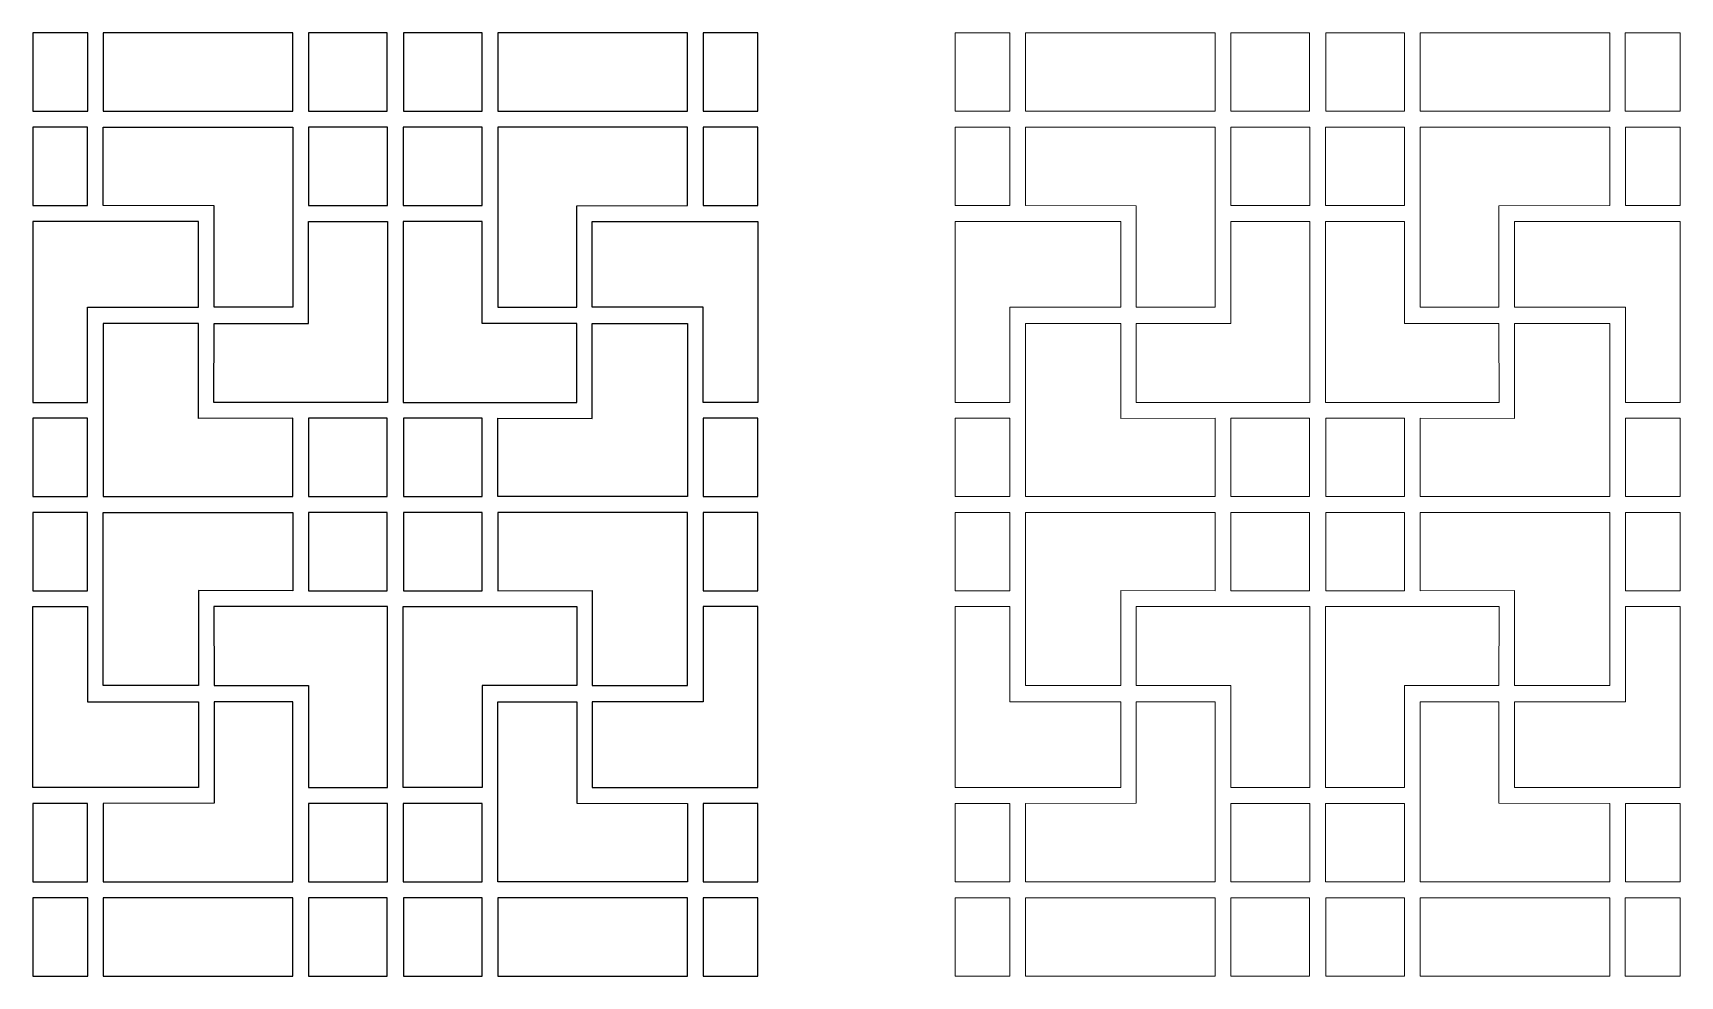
# Model space of a CAD drawing. Header units: centimetres. Extents: x -93 to 93, y -108 to 108.
# Drawn here: x -93.2 to 93.2, y -107.7 to -0.9 of the extents above; entities that cross this region are included whole.
import ezdxf

# ---------------------------------------------------------------- set-up
doc = ezdxf.new("R2010")
doc.units = ezdxf.units.CM
doc.header["$MEASUREMENT"] = 0
doc.layers.add('layer 1', color=7, linetype='Continuous')

msp = doc.modelspace()

# ---------------------------------------------------------------- linework, layer by layer
at = {"layer": 'layer 1', "color": 177}
for points in [[(-93.24418, -9.7624), (-87.04762, -9.7624), (-87.04762, -0.9), (-93.24418, -0.9), (-93.24418, -9.7624)], [(-85.27862, -9.76245), (-63.829, -9.76245), (-63.829, -0.90005), (-85.27862, -0.90005), (-85.27862, -9.76245)], [(-62.03734, -9.76264), (-53.12802, -9.76264), (-53.12802, -0.90024), (-62.03734, -0.90024), (-62.03734, -9.76264)], [(-51.29424, -9.76264), (-42.38492, -9.76264), (-42.38492, -0.90024), (-51.29424, -0.90024), (-51.29424, -9.76264)], [(-40.59326, -9.76245), (-19.14364, -9.76245), (-19.14364, -0.90005), (-40.59326, -0.90005), (-40.59326, -9.76245)], [(-17.37464, -9.7624), (-11.17808, -9.7624), (-11.17808, -0.9), (-17.37464, -0.9), (-17.37464, -9.7624)], [(-93.2441, -20.4249), (-87.063, -20.4249), (-87.063, -11.5625), (-93.2441, -11.5625), (-93.2441, -20.4249)], [(-62.03728, -20.4253), (-53.11116, -20.4253), (-53.11116, -11.5629), (-62.03728, -11.5629), (-62.03728, -20.4253)], [(-51.3111, -20.4253), (-42.38498, -20.4253), (-42.38498, -11.5629), (-51.3111, -11.5629), (-51.3111, -20.4253)], [(-17.35926, -20.4249), (-11.17816, -20.4249), (-11.17816, -11.5625), (-17.35926, -11.5625), (-17.35926, -20.4249)], [(-93.24418, -53.37683), (-87.08044, -53.37683), (-87.08044, -44.51443), (-93.24418, -44.51443), (-93.24418, -53.37683)], [(-62.03788, -53.37648), (-53.1284, -53.37648), (-53.1284, -44.52242), (-62.03788, -44.52242), (-62.03788, -53.37648)], [(-51.29386, -53.37648), (-42.38438, -53.37648), (-42.38438, -44.52242), (-51.29386, -44.52242), (-51.29386, -53.37648)], [(-17.34182, -53.37683), (-11.17808, -53.37683), (-11.17808, -44.51443), (-17.34182, -44.51443), (-17.34182, -53.37683)], [(-93.24418, -64.03959), (-87.08044, -64.03959), (-87.08044, -55.17719), (-93.24418, -55.17719), (-93.24418, -64.03959)], [(-62.03788, -64.0316), (-53.1284, -64.0316), (-53.1284, -55.17754), (-62.03788, -55.17754), (-62.03788, -64.0316)], [(-93.2441, -96.99152), (-87.063, -96.99152), (-87.063, -88.12912), (-93.2441, -88.12912), (-93.2441, -96.99152)], [(-62.03728, -96.99112), (-53.11116, -96.99112), (-53.11116, -88.12872), (-62.03728, -88.12872), (-62.03728, -96.99112)], [(-93.24418, -107.65402), (-87.04762, -107.65402), (-87.04762, -98.79162), (-93.24418, -98.79162), (-93.24418, -107.65402)], [(-85.27862, -107.65397), (-63.829, -107.65397), (-63.829, -98.79157), (-85.27862, -98.79157), (-85.27862, -107.65397)], [(-62.03734, -107.65378), (-53.12802, -107.65378), (-53.12802, -98.79138), (-62.03734, -98.79138), (-62.03734, -107.65378)]]:
    msp.add_lwpolyline(points, close=True, dxfattribs=at)
at = {"layer": 'layer 1', "color": 242, "lineweight": 9}
for points in [[(11.17809, -9.7624), (17.37465, -9.7624), (17.37465, -0.9), (11.17809, -0.9), (11.17809, -9.7624)], [(19.14365, -9.76245), (40.59327, -9.76245), (40.59327, -0.90005), (19.14365, -0.90005), (19.14365, -9.76245)], [(42.38493, -9.76264), (51.29425, -9.76264), (51.29425, -0.90024), (42.38493, -0.90024), (42.38493, -9.76264)], [(53.12803, -9.76264), (62.03735, -9.76264), (62.03735, -0.90024), (53.12803, -0.90024), (53.12803, -9.76264)], [(63.82901, -9.76245), (85.27863, -9.76245), (85.27863, -0.90005), (63.82901, -0.90005), (63.82901, -9.76245)], [(87.04763, -9.7624), (93.24419, -9.7624), (93.24419, -0.9), (87.04763, -0.9), (87.04763, -9.7624)], [(11.17817, -20.4249), (17.35927, -20.4249), (17.35927, -11.5625), (11.17817, -11.5625), (11.17817, -20.4249)], [(42.38499, -20.4253), (51.31111, -20.4253), (51.31111, -11.5629), (42.38499, -11.5629), (42.38499, -20.4253)], [(53.11117, -20.4253), (62.03729, -20.4253), (62.03729, -11.5629), (53.11117, -11.5629), (53.11117, -20.4253)], [(87.06301, -20.4249), (93.24411, -20.4249), (93.24411, -11.5625), (87.06301, -11.5625), (87.06301, -20.4249)], [(11.17809, -53.37683), (17.34183, -53.37683), (17.34183, -44.51443), (11.17809, -44.51443), (11.17809, -53.37683)], [(42.38439, -53.37648), (51.29387, -53.37648), (51.29387, -44.52242), (42.38439, -44.52242), (42.38439, -53.37648)], [(53.12841, -53.37648), (62.03789, -53.37648), (62.03789, -44.52242), (53.12841, -44.52242), (53.12841, -53.37648)], [(87.08045, -53.37683), (93.24419, -53.37683), (93.24419, -44.51443), (87.08045, -44.51443), (87.08045, -53.37683)], [(11.17809, -64.03959), (17.34183, -64.03959), (17.34183, -55.17719), (11.17809, -55.17719), (11.17809, -64.03959)], [(42.38439, -64.0316), (51.29387, -64.0316), (51.29387, -55.17754), (42.38439, -55.17754), (42.38439, -64.0316)], [(11.17817, -96.99152), (17.35927, -96.99152), (17.35927, -88.12912), (11.17817, -88.12912), (11.17817, -96.99152)], [(42.38499, -96.99112), (51.31111, -96.99112), (51.31111, -88.12872), (42.38499, -88.12872), (42.38499, -96.99112)], [(11.17809, -107.65402), (17.37465, -107.65402), (17.37465, -98.79162), (11.17809, -98.79162), (11.17809, -107.65402)], [(19.14365, -107.65397), (40.59327, -107.65397), (40.59327, -98.79157), (19.14365, -98.79157), (19.14365, -107.65397)], [(42.38493, -107.65378), (51.29425, -107.65378), (51.29425, -98.79138), (42.38493, -98.79138), (42.38493, -107.65378)]]:
    msp.add_lwpolyline(points, close=True, dxfattribs=at)
at = {"layer": 'layer 1', "color": 177}
for points, knots in [([(-72.73934, -20.46287), (-72.73934, -20.46287), (-72.73934, -31.95032), (-72.73934, -31.95032), (-72.73934, -31.95032), (-72.73934, -31.95032), (-63.83003, -31.95059), (-63.83003, -31.95059), (-63.83003, -31.95059), (-63.83003, -31.95059), (-63.8285, -11.56284), (-63.8285, -11.56284), (-63.8285, -11.56284), (-63.8285, -11.56284), (-85.27813, -11.56284), (-85.27813, -11.56284), (-85.27813, -11.56284), (-85.27813, -11.56284), (-85.27813, -20.42524), (-85.27813, -20.42524), (-85.27813, -20.42524), (-85.27813, -20.42524), (-72.73934, -20.46287), (-72.73934, -20.46287)], [0, 0, 0, 0, 0.142857143, 0.142857143, 0.142857143, 0.142857143, 0.285714286, 0.285714286, 0.285714286, 0.285714286, 0.428571429, 0.428571429, 0.428571429, 0.428571429, 0.571428571, 0.571428571, 0.571428571, 0.571428571, 0.714285714, 0.714285714, 0.714285714, 0.714285714, 1, 1, 1, 1]), ([(-31.68292, -20.46287), (-31.68292, -20.46287), (-31.68292, -31.95032), (-31.68292, -31.95032), (-31.68292, -31.95032), (-31.68292, -31.95032), (-40.59223, -31.95059), (-40.59223, -31.95059), (-40.59223, -31.95059), (-40.59223, -31.95059), (-40.59376, -11.56284), (-40.59376, -11.56284), (-40.59376, -11.56284), (-40.59376, -11.56284), (-19.14413, -11.56284), (-19.14413, -11.56284), (-19.14413, -11.56284), (-19.14413, -11.56284), (-19.14413, -20.42524), (-19.14413, -20.42524), (-19.14413, -20.42524), (-19.14413, -20.42524), (-31.68292, -20.46287), (-31.68292, -20.46287)], [0, 0, 0, 0, 0.142857143, 0.142857143, 0.142857143, 0.142857143, 0.285714286, 0.285714286, 0.285714286, 0.285714286, 0.428571429, 0.428571429, 0.428571429, 0.428571429, 0.571428571, 0.571428571, 0.571428571, 0.571428571, 0.714285714, 0.714285714, 0.714285714, 0.714285714, 1, 1, 1, 1]), ([(-74.51027, -31.95034), (-74.51027, -31.95034), (-87.05225, -31.9502), (-87.05225, -31.9502), (-87.05225, -31.9502), (-87.05225, -31.9502), (-87.05225, -42.7142), (-87.05225, -42.7142), (-87.05225, -42.7142), (-87.05225, -42.7142), (-93.24408, -42.7142), (-93.24408, -42.7142), (-93.24408, -42.7142), (-93.24408, -42.7142), (-93.24408, -22.22487), (-93.24408, -22.22487), (-93.24408, -22.22487), (-93.24408, -22.22487), (-74.51027, -22.22487), (-74.51027, -22.22487), (-74.51027, -22.22487), (-74.51027, -22.22487), (-74.51027, -31.95034), (-74.51027, -31.95034)], [0, 0, 0, 0, 0.142857143, 0.142857143, 0.142857143, 0.142857143, 0.285714286, 0.285714286, 0.285714286, 0.285714286, 0.428571429, 0.428571429, 0.428571429, 0.428571429, 0.571428571, 0.571428571, 0.571428571, 0.571428571, 0.714285714, 0.714285714, 0.714285714, 0.714285714, 1, 1, 1, 1]), ([(-62.03614, -33.7756), (-62.03614, -33.7756), (-72.74271, -33.77356), (-72.74271, -33.77356), (-72.74271, -33.77356), (-72.74271, -33.77356), (-72.7637, -42.71559), (-72.7637, -42.71559), (-72.7637, -42.71559), (-72.7637, -42.71559), (-53.11123, -42.71436), (-53.11123, -42.71436), (-53.11123, -42.71436), (-53.11123, -42.71436), (-53.11113, -22.22543), (-53.11113, -22.22543), (-53.11113, -22.22543), (-53.11113, -22.22543), (-62.0373, -22.2253), (-62.0373, -22.2253), (-62.0373, -22.2253), (-62.0373, -22.2253), (-62.03614, -33.7756), (-62.03614, -33.7756)], [0, 0, 0, 0, 0.142857143, 0.142857143, 0.142857143, 0.142857143, 0.285714286, 0.285714286, 0.285714286, 0.285714286, 0.428571429, 0.428571429, 0.428571429, 0.428571429, 0.571428571, 0.571428571, 0.571428571, 0.571428571, 0.714285714, 0.714285714, 0.714285714, 0.714285714, 1, 1, 1, 1]), ([(-42.38612, -33.7756), (-42.38612, -33.7756), (-31.67955, -33.77356), (-31.67955, -33.77356), (-31.67955, -33.77356), (-31.67955, -33.77356), (-31.65856, -42.71559), (-31.65856, -42.71559), (-31.65856, -42.71559), (-31.65856, -42.71559), (-51.31103, -42.71436), (-51.31103, -42.71436), (-51.31103, -42.71436), (-51.31103, -42.71436), (-51.31113, -22.22543), (-51.31113, -22.22543), (-51.31113, -22.22543), (-51.31113, -22.22543), (-42.38496, -22.2253), (-42.38496, -22.2253), (-42.38496, -22.2253), (-42.38496, -22.2253), (-42.38612, -33.7756), (-42.38612, -33.7756)], [0, 0, 0, 0, 0.142857143, 0.142857143, 0.142857143, 0.142857143, 0.285714286, 0.285714286, 0.285714286, 0.285714286, 0.428571429, 0.428571429, 0.428571429, 0.428571429, 0.571428571, 0.571428571, 0.571428571, 0.571428571, 0.714285714, 0.714285714, 0.714285714, 0.714285714, 1, 1, 1, 1]), ([(-29.91199, -31.95034), (-29.91199, -31.95034), (-17.37001, -31.9502), (-17.37001, -31.9502), (-17.37001, -31.9502), (-17.37001, -31.9502), (-17.37001, -42.7142), (-17.37001, -42.7142), (-17.37001, -42.7142), (-17.37001, -42.7142), (-11.17818, -42.7142), (-11.17818, -42.7142), (-11.17818, -42.7142), (-11.17818, -42.7142), (-11.17818, -22.22487), (-11.17818, -22.22487), (-11.17818, -22.22487), (-11.17818, -22.22487), (-29.91199, -22.22487), (-29.91199, -22.22487), (-29.91199, -22.22487), (-29.91199, -22.22487), (-29.91199, -31.95034), (-29.91199, -31.95034)], [0, 0, 0, 0, 0.142857143, 0.142857143, 0.142857143, 0.142857143, 0.285714286, 0.285714286, 0.285714286, 0.285714286, 0.428571429, 0.428571429, 0.428571429, 0.428571429, 0.571428571, 0.571428571, 0.571428571, 0.571428571, 0.714285714, 0.714285714, 0.714285714, 0.714285714, 1, 1, 1, 1]), ([(-85.27854, -53.37688), (-85.27854, -53.37688), (-85.28388, -33.77242), (-85.28388, -33.77242), (-85.28388, -33.77242), (-85.28388, -33.77242), (-74.50559, -33.77228), (-74.50559, -33.77228), (-74.50559, -33.77228), (-74.50559, -33.77228), (-74.50578, -44.53738), (-74.50578, -44.53738), (-74.50578, -44.53738), (-74.50578, -44.53738), (-63.82405, -44.51802), (-63.82405, -44.51802), (-63.82405, -44.51802), (-63.82405, -44.51802), (-63.8291, -53.37701), (-63.8291, -53.37701), (-63.8291, -53.37701), (-63.8291, -53.37701), (-85.27854, -53.37688), (-85.27854, -53.37688)], [0, 0, 0, 0, 0.142857143, 0.142857143, 0.142857143, 0.142857143, 0.285714286, 0.285714286, 0.285714286, 0.285714286, 0.428571429, 0.428571429, 0.428571429, 0.428571429, 0.571428571, 0.571428571, 0.571428571, 0.571428571, 0.714285714, 0.714285714, 0.714285714, 0.714285714, 1, 1, 1, 1]), ([(-19.14372, -53.37688), (-19.14372, -53.37688), (-19.13838, -33.77242), (-19.13838, -33.77242), (-19.13838, -33.77242), (-19.13838, -33.77242), (-29.91667, -33.77228), (-29.91667, -33.77228), (-29.91667, -33.77228), (-29.91667, -33.77228), (-29.91648, -44.53738), (-29.91648, -44.53738), (-29.91648, -44.53738), (-29.91648, -44.53738), (-40.59821, -44.51802), (-40.59821, -44.51802), (-40.59821, -44.51802), (-40.59821, -44.51802), (-40.59316, -53.37701), (-40.59316, -53.37701), (-40.59316, -53.37701), (-40.59316, -53.37701), (-19.14372, -53.37688), (-19.14372, -53.37688)], [0, 0, 0, 0, 0.142857143, 0.142857143, 0.142857143, 0.142857143, 0.285714286, 0.285714286, 0.285714286, 0.285714286, 0.428571429, 0.428571429, 0.428571429, 0.428571429, 0.571428571, 0.571428571, 0.571428571, 0.571428571, 0.714285714, 0.714285714, 0.714285714, 0.714285714, 1, 1, 1, 1]), ([(-85.27854, -55.17714), (-85.27854, -55.17714), (-85.28388, -74.7816), (-85.28388, -74.7816), (-85.28388, -74.7816), (-85.28388, -74.7816), (-74.50559, -74.78174), (-74.50559, -74.78174), (-74.50559, -74.78174), (-74.50559, -74.78174), (-74.50578, -64.01664), (-74.50578, -64.01664), (-74.50578, -64.01664), (-74.50578, -64.01664), (-63.82405, -64.036), (-63.82405, -64.036), (-63.82405, -64.036), (-63.82405, -64.036), (-63.8291, -55.17701), (-63.8291, -55.17701), (-63.8291, -55.17701), (-63.8291, -55.17701), (-85.27854, -55.17714), (-85.27854, -55.17714)], [0, 0, 0, 0, 0.142857143, 0.142857143, 0.142857143, 0.142857143, 0.285714286, 0.285714286, 0.285714286, 0.285714286, 0.428571429, 0.428571429, 0.428571429, 0.428571429, 0.571428571, 0.571428571, 0.571428571, 0.571428571, 0.714285714, 0.714285714, 0.714285714, 0.714285714, 1, 1, 1, 1]), ([(-42.38438, -64.0316), (-42.38438, -64.0316), (-51.29386, -64.0316), (-51.29386, -64.0316), (-51.29386, -64.0316), (-51.29386, -64.0316), (-51.29386, -55.17754), (-51.29386, -55.17754), (-51.29386, -55.17754), (-51.29386, -55.17754), (-42.38438, -55.17754), (-42.38438, -55.17754), (-42.38438, -55.17754), (-42.38438, -55.17754), (-42.38438, -64.0316), (-42.38438, -64.0316)], [0, 0, 0, 0, 0.2, 0.2, 0.2, 0.2, 0.4, 0.4, 0.4, 0.4, 0.6, 0.6, 0.6, 0.6, 1, 1, 1, 1]), ([(-19.14372, -55.17714), (-19.14372, -55.17714), (-19.13838, -74.7816), (-19.13838, -74.7816), (-19.13838, -74.7816), (-19.13838, -74.7816), (-29.91667, -74.78174), (-29.91667, -74.78174), (-29.91667, -74.78174), (-29.91667, -74.78174), (-29.91648, -64.01664), (-29.91648, -64.01664), (-29.91648, -64.01664), (-29.91648, -64.01664), (-40.59821, -64.036), (-40.59821, -64.036), (-40.59821, -64.036), (-40.59821, -64.036), (-40.59316, -55.17701), (-40.59316, -55.17701), (-40.59316, -55.17701), (-40.59316, -55.17701), (-19.14372, -55.17714), (-19.14372, -55.17714)], [0, 0, 0, 0, 0.142857143, 0.142857143, 0.142857143, 0.142857143, 0.285714286, 0.285714286, 0.285714286, 0.285714286, 0.428571429, 0.428571429, 0.428571429, 0.428571429, 0.571428571, 0.571428571, 0.571428571, 0.571428571, 0.714285714, 0.714285714, 0.714285714, 0.714285714, 1, 1, 1, 1]), ([(-11.17808, -64.03959), (-11.17808, -64.03959), (-17.34183, -64.03959), (-17.34183, -64.03959), (-17.34183, -64.03959), (-17.34183, -64.03959), (-17.34183, -55.17719), (-17.34183, -55.17719), (-17.34183, -55.17719), (-17.34183, -55.17719), (-11.17808, -55.17719), (-11.17808, -55.17719), (-11.17808, -55.17719), (-11.17808, -55.17719), (-11.17808, -64.03959), (-11.17808, -64.03959)], [0, 0, 0, 0, 0.2, 0.2, 0.2, 0.2, 0.4, 0.4, 0.4, 0.4, 0.6, 0.6, 0.6, 0.6, 1, 1, 1, 1]), ([(-74.51027, -76.60368), (-74.51027, -76.60368), (-87.05225, -76.60382), (-87.05225, -76.60382), (-87.05225, -76.60382), (-87.05225, -76.60382), (-87.05225, -65.83982), (-87.05225, -65.83982), (-87.05225, -65.83982), (-87.05225, -65.83982), (-93.24408, -65.83982), (-93.24408, -65.83982), (-93.24408, -65.83982), (-93.24408, -65.83982), (-93.24408, -86.32915), (-93.24408, -86.32915), (-93.24408, -86.32915), (-93.24408, -86.32915), (-74.51027, -86.32915), (-74.51027, -86.32915), (-74.51027, -86.32915), (-74.51027, -86.32915), (-74.51027, -76.60368), (-74.51027, -76.60368)], [0, 0, 0, 0, 0.142857143, 0.142857143, 0.142857143, 0.142857143, 0.285714286, 0.285714286, 0.285714286, 0.285714286, 0.428571429, 0.428571429, 0.428571429, 0.428571429, 0.571428571, 0.571428571, 0.571428571, 0.571428571, 0.714285714, 0.714285714, 0.714285714, 0.714285714, 1, 1, 1, 1]), ([(-62.03614, -74.77842), (-62.03614, -74.77842), (-72.74271, -74.78046), (-72.74271, -74.78046), (-72.74271, -74.78046), (-72.74271, -74.78046), (-72.7637, -65.83843), (-72.7637, -65.83843), (-72.7637, -65.83843), (-72.7637, -65.83843), (-53.11123, -65.83966), (-53.11123, -65.83966), (-53.11123, -65.83966), (-53.11123, -65.83966), (-53.11113, -86.32859), (-53.11113, -86.32859), (-53.11113, -86.32859), (-53.11113, -86.32859), (-62.0373, -86.32872), (-62.0373, -86.32872), (-62.0373, -86.32872), (-62.0373, -86.32872), (-62.03614, -74.77842), (-62.03614, -74.77842)], [0, 0, 0, 0, 0.142857143, 0.142857143, 0.142857143, 0.142857143, 0.285714286, 0.285714286, 0.285714286, 0.285714286, 0.428571429, 0.428571429, 0.428571429, 0.428571429, 0.571428571, 0.571428571, 0.571428571, 0.571428571, 0.714285714, 0.714285714, 0.714285714, 0.714285714, 1, 1, 1, 1]), ([(-42.38612, -74.77842), (-42.38612, -74.77842), (-31.67955, -74.78046), (-31.67955, -74.78046), (-31.67955, -74.78046), (-31.67955, -74.78046), (-31.65856, -65.83843), (-31.65856, -65.83843), (-31.65856, -65.83843), (-31.65856, -65.83843), (-51.31103, -65.83966), (-51.31103, -65.83966), (-51.31103, -65.83966), (-51.31103, -65.83966), (-51.31113, -86.32859), (-51.31113, -86.32859), (-51.31113, -86.32859), (-51.31113, -86.32859), (-42.38496, -86.32872), (-42.38496, -86.32872), (-42.38496, -86.32872), (-42.38496, -86.32872), (-42.38612, -74.77842), (-42.38612, -74.77842)], [0, 0, 0, 0, 0.142857143, 0.142857143, 0.142857143, 0.142857143, 0.285714286, 0.285714286, 0.285714286, 0.285714286, 0.428571429, 0.428571429, 0.428571429, 0.428571429, 0.571428571, 0.571428571, 0.571428571, 0.571428571, 0.714285714, 0.714285714, 0.714285714, 0.714285714, 1, 1, 1, 1]), ([(-29.91199, -76.60368), (-29.91199, -76.60368), (-17.37001, -76.60382), (-17.37001, -76.60382), (-17.37001, -76.60382), (-17.37001, -76.60382), (-17.37001, -65.83982), (-17.37001, -65.83982), (-17.37001, -65.83982), (-17.37001, -65.83982), (-11.17818, -65.83982), (-11.17818, -65.83982), (-11.17818, -65.83982), (-11.17818, -65.83982), (-11.17818, -86.32915), (-11.17818, -86.32915), (-11.17818, -86.32915), (-11.17818, -86.32915), (-29.91199, -86.32915), (-29.91199, -86.32915), (-29.91199, -86.32915), (-29.91199, -86.32915), (-29.91199, -76.60368), (-29.91199, -76.60368)], [0, 0, 0, 0, 0.142857143, 0.142857143, 0.142857143, 0.142857143, 0.285714286, 0.285714286, 0.285714286, 0.285714286, 0.428571429, 0.428571429, 0.428571429, 0.428571429, 0.571428571, 0.571428571, 0.571428571, 0.571428571, 0.714285714, 0.714285714, 0.714285714, 0.714285714, 1, 1, 1, 1]), ([(-72.73934, -88.09115), (-72.73934, -88.09115), (-72.73934, -76.6037), (-72.73934, -76.6037), (-72.73934, -76.6037), (-72.73934, -76.6037), (-63.83003, -76.60343), (-63.83003, -76.60343), (-63.83003, -76.60343), (-63.83003, -76.60343), (-63.8285, -96.99118), (-63.8285, -96.99118), (-63.8285, -96.99118), (-63.8285, -96.99118), (-85.27813, -96.99118), (-85.27813, -96.99118), (-85.27813, -96.99118), (-85.27813, -96.99118), (-85.27813, -88.12878), (-85.27813, -88.12878), (-85.27813, -88.12878), (-85.27813, -88.12878), (-72.73934, -88.09115), (-72.73934, -88.09115)], [0, 0, 0, 0, 0.142857143, 0.142857143, 0.142857143, 0.142857143, 0.285714286, 0.285714286, 0.285714286, 0.285714286, 0.428571429, 0.428571429, 0.428571429, 0.428571429, 0.571428571, 0.571428571, 0.571428571, 0.571428571, 0.714285714, 0.714285714, 0.714285714, 0.714285714, 1, 1, 1, 1]), ([(-31.68292, -88.09115), (-31.68292, -88.09115), (-31.68292, -76.6037), (-31.68292, -76.6037), (-31.68292, -76.6037), (-31.68292, -76.6037), (-40.59223, -76.60343), (-40.59223, -76.60343), (-40.59223, -76.60343), (-40.59223, -76.60343), (-40.59376, -96.99118), (-40.59376, -96.99118), (-40.59376, -96.99118), (-40.59376, -96.99118), (-19.14413, -96.99118), (-19.14413, -96.99118), (-19.14413, -96.99118), (-19.14413, -96.99118), (-19.14413, -88.12878), (-19.14413, -88.12878), (-19.14413, -88.12878), (-19.14413, -88.12878), (-31.68292, -88.09115), (-31.68292, -88.09115)], [0, 0, 0, 0, 0.142857143, 0.142857143, 0.142857143, 0.142857143, 0.285714286, 0.285714286, 0.285714286, 0.285714286, 0.428571429, 0.428571429, 0.428571429, 0.428571429, 0.571428571, 0.571428571, 0.571428571, 0.571428571, 0.714285714, 0.714285714, 0.714285714, 0.714285714, 1, 1, 1, 1]), ([(-42.38498, -96.99112), (-42.38498, -96.99112), (-51.3111, -96.99112), (-51.3111, -96.99112), (-51.3111, -96.99112), (-51.3111, -96.99112), (-51.3111, -88.12872), (-51.3111, -88.12872), (-51.3111, -88.12872), (-51.3111, -88.12872), (-42.38498, -88.12872), (-42.38498, -88.12872), (-42.38498, -88.12872), (-42.38498, -88.12872), (-42.38498, -96.99112), (-42.38498, -96.99112)], [0, 0, 0, 0, 0.2, 0.2, 0.2, 0.2, 0.4, 0.4, 0.4, 0.4, 0.6, 0.6, 0.6, 0.6, 1, 1, 1, 1]), ([(-11.17816, -96.99152), (-11.17816, -96.99152), (-17.35927, -96.99152), (-17.35927, -96.99152), (-17.35927, -96.99152), (-17.35927, -96.99152), (-17.35927, -88.12912), (-17.35927, -88.12912), (-17.35927, -88.12912), (-17.35927, -88.12912), (-11.17816, -88.12912), (-11.17816, -88.12912), (-11.17816, -88.12912), (-11.17816, -88.12912), (-11.17816, -96.99152), (-11.17816, -96.99152)], [0, 0, 0, 0, 0.2, 0.2, 0.2, 0.2, 0.4, 0.4, 0.4, 0.4, 0.6, 0.6, 0.6, 0.6, 1, 1, 1, 1]), ([(-42.38492, -107.65378), (-42.38492, -107.65378), (-51.29424, -107.65378), (-51.29424, -107.65378), (-51.29424, -107.65378), (-51.29424, -107.65378), (-51.29424, -98.79138), (-51.29424, -98.79138), (-51.29424, -98.79138), (-51.29424, -98.79138), (-42.38492, -98.79138), (-42.38492, -98.79138), (-42.38492, -98.79138), (-42.38492, -98.79138), (-42.38492, -107.65378), (-42.38492, -107.65378)], [0, 0, 0, 0, 0.2, 0.2, 0.2, 0.2, 0.4, 0.4, 0.4, 0.4, 0.6, 0.6, 0.6, 0.6, 1, 1, 1, 1]), ([(-19.14364, -107.65397), (-19.14364, -107.65397), (-40.59327, -107.65397), (-40.59327, -107.65397), (-40.59327, -107.65397), (-40.59327, -107.65397), (-40.59327, -98.79156), (-40.59327, -98.79156), (-40.59327, -98.79156), (-40.59327, -98.79156), (-19.14364, -98.79156), (-19.14364, -98.79156), (-19.14364, -98.79156), (-19.14364, -98.79156), (-19.14364, -107.65397), (-19.14364, -107.65397)], [0, 0, 0, 0, 0.2, 0.2, 0.2, 0.2, 0.4, 0.4, 0.4, 0.4, 0.6, 0.6, 0.6, 0.6, 1, 1, 1, 1]), ([(-11.17808, -107.65402), (-11.17808, -107.65402), (-17.37464, -107.65402), (-17.37464, -107.65402), (-17.37464, -107.65402), (-17.37464, -107.65402), (-17.37464, -98.79162), (-17.37464, -98.79162), (-17.37464, -98.79162), (-17.37464, -98.79162), (-11.17808, -98.79162), (-11.17808, -98.79162), (-11.17808, -98.79162), (-11.17808, -98.79162), (-11.17808, -107.65402), (-11.17808, -107.65402)], [0, 0, 0, 0, 0.2, 0.2, 0.2, 0.2, 0.4, 0.4, 0.4, 0.4, 0.6, 0.6, 0.6, 0.6, 1, 1, 1, 1])]:
    msp.add_open_spline(points, degree=3, knots=knots, dxfattribs=at)
at = {"layer": 'layer 1', "color": 242, "lineweight": 9}
for points, knots in [([(31.68293, -20.46287), (31.68293, -20.46287), (31.68293, -31.95032), (31.68293, -31.95032), (31.68293, -31.95032), (31.68293, -31.95032), (40.59224, -31.95059), (40.59224, -31.95059), (40.59224, -31.95059), (40.59224, -31.95059), (40.59377, -11.56284), (40.59377, -11.56284), (40.59377, -11.56284), (40.59377, -11.56284), (19.14414, -11.56284), (19.14414, -11.56284), (19.14414, -11.56284), (19.14414, -11.56284), (19.14414, -20.42524), (19.14414, -20.42524), (19.14414, -20.42524), (19.14414, -20.42524), (31.68293, -20.46287), (31.68293, -20.46287)], [0, 0, 0, 0, 0.142857143, 0.142857143, 0.142857143, 0.142857143, 0.285714286, 0.285714286, 0.285714286, 0.285714286, 0.428571429, 0.428571429, 0.428571429, 0.428571429, 0.571428571, 0.571428571, 0.571428571, 0.571428571, 0.714285714, 0.714285714, 0.714285714, 0.714285714, 1, 1, 1, 1]), ([(72.73935, -20.46287), (72.73935, -20.46287), (72.73935, -31.95032), (72.73935, -31.95032), (72.73935, -31.95032), (72.73935, -31.95032), (63.83004, -31.95059), (63.83004, -31.95059), (63.83004, -31.95059), (63.83004, -31.95059), (63.82851, -11.56284), (63.82851, -11.56284), (63.82851, -11.56284), (63.82851, -11.56284), (85.27814, -11.56284), (85.27814, -11.56284), (85.27814, -11.56284), (85.27814, -11.56284), (85.27814, -20.42524), (85.27814, -20.42524), (85.27814, -20.42524), (85.27814, -20.42524), (72.73935, -20.46287), (72.73935, -20.46287)], [0, 0, 0, 0, 0.142857143, 0.142857143, 0.142857143, 0.142857143, 0.285714286, 0.285714286, 0.285714286, 0.285714286, 0.428571429, 0.428571429, 0.428571429, 0.428571429, 0.571428571, 0.571428571, 0.571428571, 0.571428571, 0.714285714, 0.714285714, 0.714285714, 0.714285714, 1, 1, 1, 1]), ([(29.912, -31.95034), (29.912, -31.95034), (17.37002, -31.9502), (17.37002, -31.9502), (17.37002, -31.9502), (17.37002, -31.9502), (17.37002, -42.7142), (17.37002, -42.7142), (17.37002, -42.7142), (17.37002, -42.7142), (11.17819, -42.7142), (11.17819, -42.7142), (11.17819, -42.7142), (11.17819, -42.7142), (11.17819, -22.22487), (11.17819, -22.22487), (11.17819, -22.22487), (11.17819, -22.22487), (29.912, -22.22487), (29.912, -22.22487), (29.912, -22.22487), (29.912, -22.22487), (29.912, -31.95034), (29.912, -31.95034)], [0, 0, 0, 0, 0.142857143, 0.142857143, 0.142857143, 0.142857143, 0.285714286, 0.285714286, 0.285714286, 0.285714286, 0.428571429, 0.428571429, 0.428571429, 0.428571429, 0.571428571, 0.571428571, 0.571428571, 0.571428571, 0.714285714, 0.714285714, 0.714285714, 0.714285714, 1, 1, 1, 1]), ([(42.38613, -33.7756), (42.38613, -33.7756), (31.67956, -33.77356), (31.67956, -33.77356), (31.67956, -33.77356), (31.67956, -33.77356), (31.65857, -42.71559), (31.65857, -42.71559), (31.65857, -42.71559), (31.65857, -42.71559), (51.31104, -42.71436), (51.31104, -42.71436), (51.31104, -42.71436), (51.31104, -42.71436), (51.31114, -22.22543), (51.31114, -22.22543), (51.31114, -22.22543), (51.31114, -22.22543), (42.38497, -22.2253), (42.38497, -22.2253), (42.38497, -22.2253), (42.38497, -22.2253), (42.38613, -33.7756), (42.38613, -33.7756)], [0, 0, 0, 0, 0.142857143, 0.142857143, 0.142857143, 0.142857143, 0.285714286, 0.285714286, 0.285714286, 0.285714286, 0.428571429, 0.428571429, 0.428571429, 0.428571429, 0.571428571, 0.571428571, 0.571428571, 0.571428571, 0.714285714, 0.714285714, 0.714285714, 0.714285714, 1, 1, 1, 1]), ([(62.03615, -33.7756), (62.03615, -33.7756), (72.74272, -33.77356), (72.74272, -33.77356), (72.74272, -33.77356), (72.74272, -33.77356), (72.76371, -42.71559), (72.76371, -42.71559), (72.76371, -42.71559), (72.76371, -42.71559), (53.11124, -42.71436), (53.11124, -42.71436), (53.11124, -42.71436), (53.11124, -42.71436), (53.11114, -22.22543), (53.11114, -22.22543), (53.11114, -22.22543), (53.11114, -22.22543), (62.03731, -22.2253), (62.03731, -22.2253), (62.03731, -22.2253), (62.03731, -22.2253), (62.03615, -33.7756), (62.03615, -33.7756)], [0, 0, 0, 0, 0.142857143, 0.142857143, 0.142857143, 0.142857143, 0.285714286, 0.285714286, 0.285714286, 0.285714286, 0.428571429, 0.428571429, 0.428571429, 0.428571429, 0.571428571, 0.571428571, 0.571428571, 0.571428571, 0.714285714, 0.714285714, 0.714285714, 0.714285714, 1, 1, 1, 1]), ([(74.51028, -31.95034), (74.51028, -31.95034), (87.05226, -31.9502), (87.05226, -31.9502), (87.05226, -31.9502), (87.05226, -31.9502), (87.05226, -42.7142), (87.05226, -42.7142), (87.05226, -42.7142), (87.05226, -42.7142), (93.24409, -42.7142), (93.24409, -42.7142), (93.24409, -42.7142), (93.24409, -42.7142), (93.24409, -22.22487), (93.24409, -22.22487), (93.24409, -22.22487), (93.24409, -22.22487), (74.51028, -22.22487), (74.51028, -22.22487), (74.51028, -22.22487), (74.51028, -22.22487), (74.51028, -31.95034), (74.51028, -31.95034)], [0, 0, 0, 0, 0.142857143, 0.142857143, 0.142857143, 0.142857143, 0.285714286, 0.285714286, 0.285714286, 0.285714286, 0.428571429, 0.428571429, 0.428571429, 0.428571429, 0.571428571, 0.571428571, 0.571428571, 0.571428571, 0.714285714, 0.714285714, 0.714285714, 0.714285714, 1, 1, 1, 1]), ([(19.14373, -53.37688), (19.14373, -53.37688), (19.13839, -33.77242), (19.13839, -33.77242), (19.13839, -33.77242), (19.13839, -33.77242), (29.91668, -33.77228), (29.91668, -33.77228), (29.91668, -33.77228), (29.91668, -33.77228), (29.91649, -44.53738), (29.91649, -44.53738), (29.91649, -44.53738), (29.91649, -44.53738), (40.59822, -44.51802), (40.59822, -44.51802), (40.59822, -44.51802), (40.59822, -44.51802), (40.59317, -53.37701), (40.59317, -53.37701), (40.59317, -53.37701), (40.59317, -53.37701), (19.14373, -53.37688), (19.14373, -53.37688)], [0, 0, 0, 0, 0.142857143, 0.142857143, 0.142857143, 0.142857143, 0.285714286, 0.285714286, 0.285714286, 0.285714286, 0.428571429, 0.428571429, 0.428571429, 0.428571429, 0.571428571, 0.571428571, 0.571428571, 0.571428571, 0.714285714, 0.714285714, 0.714285714, 0.714285714, 1, 1, 1, 1]), ([(85.27855, -53.37688), (85.27855, -53.37688), (85.28389, -33.77242), (85.28389, -33.77242), (85.28389, -33.77242), (85.28389, -33.77242), (74.5056, -33.77228), (74.5056, -33.77228), (74.5056, -33.77228), (74.5056, -33.77228), (74.50579, -44.53738), (74.50579, -44.53738), (74.50579, -44.53738), (74.50579, -44.53738), (63.82406, -44.51802), (63.82406, -44.51802), (63.82406, -44.51802), (63.82406, -44.51802), (63.82911, -53.37701), (63.82911, -53.37701), (63.82911, -53.37701), (63.82911, -53.37701), (85.27855, -53.37688), (85.27855, -53.37688)], [0, 0, 0, 0, 0.142857143, 0.142857143, 0.142857143, 0.142857143, 0.285714286, 0.285714286, 0.285714286, 0.285714286, 0.428571429, 0.428571429, 0.428571429, 0.428571429, 0.571428571, 0.571428571, 0.571428571, 0.571428571, 0.714285714, 0.714285714, 0.714285714, 0.714285714, 1, 1, 1, 1]), ([(19.14373, -55.17714), (19.14373, -55.17714), (19.13839, -74.7816), (19.13839, -74.7816), (19.13839, -74.7816), (19.13839, -74.7816), (29.91668, -74.78174), (29.91668, -74.78174), (29.91668, -74.78174), (29.91668, -74.78174), (29.91649, -64.01664), (29.91649, -64.01664), (29.91649, -64.01664), (29.91649, -64.01664), (40.59822, -64.036), (40.59822, -64.036), (40.59822, -64.036), (40.59822, -64.036), (40.59317, -55.17701), (40.59317, -55.17701), (40.59317, -55.17701), (40.59317, -55.17701), (19.14373, -55.17714), (19.14373, -55.17714)], [0, 0, 0, 0, 0.142857143, 0.142857143, 0.142857143, 0.142857143, 0.285714286, 0.285714286, 0.285714286, 0.285714286, 0.428571429, 0.428571429, 0.428571429, 0.428571429, 0.571428571, 0.571428571, 0.571428571, 0.571428571, 0.714285714, 0.714285714, 0.714285714, 0.714285714, 1, 1, 1, 1]), ([(62.03789, -64.0316), (62.03789, -64.0316), (53.12841, -64.0316), (53.12841, -64.0316), (53.12841, -64.0316), (53.12841, -64.0316), (53.12841, -55.17754), (53.12841, -55.17754), (53.12841, -55.17754), (53.12841, -55.17754), (62.03789, -55.17754), (62.03789, -55.17754), (62.03789, -55.17754), (62.03789, -55.17754), (62.03789, -64.0316), (62.03789, -64.0316)], [0, 0, 0, 0, 0.2, 0.2, 0.2, 0.2, 0.4, 0.4, 0.4, 0.4, 0.6, 0.6, 0.6, 0.6, 1, 1, 1, 1]), ([(85.27855, -55.17714), (85.27855, -55.17714), (85.28389, -74.7816), (85.28389, -74.7816), (85.28389, -74.7816), (85.28389, -74.7816), (74.5056, -74.78174), (74.5056, -74.78174), (74.5056, -74.78174), (74.5056, -74.78174), (74.50579, -64.01664), (74.50579, -64.01664), (74.50579, -64.01664), (74.50579, -64.01664), (63.82406, -64.036), (63.82406, -64.036), (63.82406, -64.036), (63.82406, -64.036), (63.82911, -55.17701), (63.82911, -55.17701), (63.82911, -55.17701), (63.82911, -55.17701), (85.27855, -55.17714), (85.27855, -55.17714)], [0, 0, 0, 0, 0.142857143, 0.142857143, 0.142857143, 0.142857143, 0.285714286, 0.285714286, 0.285714286, 0.285714286, 0.428571429, 0.428571429, 0.428571429, 0.428571429, 0.571428571, 0.571428571, 0.571428571, 0.571428571, 0.714285714, 0.714285714, 0.714285714, 0.714285714, 1, 1, 1, 1]), ([(93.24419, -64.03959), (93.24419, -64.03959), (87.08044, -64.03959), (87.08044, -64.03959), (87.08044, -64.03959), (87.08044, -64.03959), (87.08044, -55.17719), (87.08044, -55.17719), (87.08044, -55.17719), (87.08044, -55.17719), (93.24419, -55.17719), (93.24419, -55.17719), (93.24419, -55.17719), (93.24419, -55.17719), (93.24419, -64.03959), (93.24419, -64.03959)], [0, 0, 0, 0, 0.2, 0.2, 0.2, 0.2, 0.4, 0.4, 0.4, 0.4, 0.6, 0.6, 0.6, 0.6, 1, 1, 1, 1]), ([(29.912, -76.60368), (29.912, -76.60368), (17.37002, -76.60382), (17.37002, -76.60382), (17.37002, -76.60382), (17.37002, -76.60382), (17.37002, -65.83982), (17.37002, -65.83982), (17.37002, -65.83982), (17.37002, -65.83982), (11.17819, -65.83982), (11.17819, -65.83982), (11.17819, -65.83982), (11.17819, -65.83982), (11.17819, -86.32915), (11.17819, -86.32915), (11.17819, -86.32915), (11.17819, -86.32915), (29.912, -86.32915), (29.912, -86.32915), (29.912, -86.32915), (29.912, -86.32915), (29.912, -76.60368), (29.912, -76.60368)], [0, 0, 0, 0, 0.142857143, 0.142857143, 0.142857143, 0.142857143, 0.285714286, 0.285714286, 0.285714286, 0.285714286, 0.428571429, 0.428571429, 0.428571429, 0.428571429, 0.571428571, 0.571428571, 0.571428571, 0.571428571, 0.714285714, 0.714285714, 0.714285714, 0.714285714, 1, 1, 1, 1]), ([(42.38613, -74.77842), (42.38613, -74.77842), (31.67956, -74.78046), (31.67956, -74.78046), (31.67956, -74.78046), (31.67956, -74.78046), (31.65857, -65.83843), (31.65857, -65.83843), (31.65857, -65.83843), (31.65857, -65.83843), (51.31104, -65.83966), (51.31104, -65.83966), (51.31104, -65.83966), (51.31104, -65.83966), (51.31114, -86.32859), (51.31114, -86.32859), (51.31114, -86.32859), (51.31114, -86.32859), (42.38497, -86.32872), (42.38497, -86.32872), (42.38497, -86.32872), (42.38497, -86.32872), (42.38613, -74.77842), (42.38613, -74.77842)], [0, 0, 0, 0, 0.142857143, 0.142857143, 0.142857143, 0.142857143, 0.285714286, 0.285714286, 0.285714286, 0.285714286, 0.428571429, 0.428571429, 0.428571429, 0.428571429, 0.571428571, 0.571428571, 0.571428571, 0.571428571, 0.714285714, 0.714285714, 0.714285714, 0.714285714, 1, 1, 1, 1]), ([(62.03615, -74.77842), (62.03615, -74.77842), (72.74272, -74.78046), (72.74272, -74.78046), (72.74272, -74.78046), (72.74272, -74.78046), (72.76371, -65.83843), (72.76371, -65.83843), (72.76371, -65.83843), (72.76371, -65.83843), (53.11124, -65.83966), (53.11124, -65.83966), (53.11124, -65.83966), (53.11124, -65.83966), (53.11114, -86.32859), (53.11114, -86.32859), (53.11114, -86.32859), (53.11114, -86.32859), (62.03731, -86.32872), (62.03731, -86.32872), (62.03731, -86.32872), (62.03731, -86.32872), (62.03615, -74.77842), (62.03615, -74.77842)], [0, 0, 0, 0, 0.142857143, 0.142857143, 0.142857143, 0.142857143, 0.285714286, 0.285714286, 0.285714286, 0.285714286, 0.428571429, 0.428571429, 0.428571429, 0.428571429, 0.571428571, 0.571428571, 0.571428571, 0.571428571, 0.714285714, 0.714285714, 0.714285714, 0.714285714, 1, 1, 1, 1]), ([(74.51028, -76.60368), (74.51028, -76.60368), (87.05226, -76.60382), (87.05226, -76.60382), (87.05226, -76.60382), (87.05226, -76.60382), (87.05226, -65.83982), (87.05226, -65.83982), (87.05226, -65.83982), (87.05226, -65.83982), (93.24409, -65.83982), (93.24409, -65.83982), (93.24409, -65.83982), (93.24409, -65.83982), (93.24409, -86.32915), (93.24409, -86.32915), (93.24409, -86.32915), (93.24409, -86.32915), (74.51028, -86.32915), (74.51028, -86.32915), (74.51028, -86.32915), (74.51028, -86.32915), (74.51028, -76.60368), (74.51028, -76.60368)], [0, 0, 0, 0, 0.142857143, 0.142857143, 0.142857143, 0.142857143, 0.285714286, 0.285714286, 0.285714286, 0.285714286, 0.428571429, 0.428571429, 0.428571429, 0.428571429, 0.571428571, 0.571428571, 0.571428571, 0.571428571, 0.714285714, 0.714285714, 0.714285714, 0.714285714, 1, 1, 1, 1]), ([(31.68293, -88.09115), (31.68293, -88.09115), (31.68293, -76.6037), (31.68293, -76.6037), (31.68293, -76.6037), (31.68293, -76.6037), (40.59224, -76.60343), (40.59224, -76.60343), (40.59224, -76.60343), (40.59224, -76.60343), (40.59377, -96.99118), (40.59377, -96.99118), (40.59377, -96.99118), (40.59377, -96.99118), (19.14414, -96.99118), (19.14414, -96.99118), (19.14414, -96.99118), (19.14414, -96.99118), (19.14414, -88.12878), (19.14414, -88.12878), (19.14414, -88.12878), (19.14414, -88.12878), (31.68293, -88.09115), (31.68293, -88.09115)], [0, 0, 0, 0, 0.142857143, 0.142857143, 0.142857143, 0.142857143, 0.285714286, 0.285714286, 0.285714286, 0.285714286, 0.428571429, 0.428571429, 0.428571429, 0.428571429, 0.571428571, 0.571428571, 0.571428571, 0.571428571, 0.714285714, 0.714285714, 0.714285714, 0.714285714, 1, 1, 1, 1]), ([(72.73935, -88.09115), (72.73935, -88.09115), (72.73935, -76.6037), (72.73935, -76.6037), (72.73935, -76.6037), (72.73935, -76.6037), (63.83004, -76.60343), (63.83004, -76.60343), (63.83004, -76.60343), (63.83004, -76.60343), (63.82851, -96.99118), (63.82851, -96.99118), (63.82851, -96.99118), (63.82851, -96.99118), (85.27814, -96.99118), (85.27814, -96.99118), (85.27814, -96.99118), (85.27814, -96.99118), (85.27814, -88.12878), (85.27814, -88.12878), (85.27814, -88.12878), (85.27814, -88.12878), (72.73935, -88.09115), (72.73935, -88.09115)], [0, 0, 0, 0, 0.142857143, 0.142857143, 0.142857143, 0.142857143, 0.285714286, 0.285714286, 0.285714286, 0.285714286, 0.428571429, 0.428571429, 0.428571429, 0.428571429, 0.571428571, 0.571428571, 0.571428571, 0.571428571, 0.714285714, 0.714285714, 0.714285714, 0.714285714, 1, 1, 1, 1]), ([(62.03729, -96.99112), (62.03729, -96.99112), (53.11117, -96.99112), (53.11117, -96.99112), (53.11117, -96.99112), (53.11117, -96.99112), (53.11117, -88.12872), (53.11117, -88.12872), (53.11117, -88.12872), (53.11117, -88.12872), (62.03729, -88.12872), (62.03729, -88.12872), (62.03729, -88.12872), (62.03729, -88.12872), (62.03729, -96.99112), (62.03729, -96.99112)], [0, 0, 0, 0, 0.2, 0.2, 0.2, 0.2, 0.4, 0.4, 0.4, 0.4, 0.6, 0.6, 0.6, 0.6, 1, 1, 1, 1]), ([(93.24411, -96.99152), (93.24411, -96.99152), (87.063, -96.99152), (87.063, -96.99152), (87.063, -96.99152), (87.063, -96.99152), (87.063, -88.12912), (87.063, -88.12912), (87.063, -88.12912), (87.063, -88.12912), (93.24411, -88.12912), (93.24411, -88.12912), (93.24411, -88.12912), (93.24411, -88.12912), (93.24411, -96.99152), (93.24411, -96.99152)], [0, 0, 0, 0, 0.2, 0.2, 0.2, 0.2, 0.4, 0.4, 0.4, 0.4, 0.6, 0.6, 0.6, 0.6, 1, 1, 1, 1]), ([(62.03735, -107.65378), (62.03735, -107.65378), (53.12803, -107.65378), (53.12803, -107.65378), (53.12803, -107.65378), (53.12803, -107.65378), (53.12803, -98.79138), (53.12803, -98.79138), (53.12803, -98.79138), (53.12803, -98.79138), (62.03735, -98.79138), (62.03735, -98.79138), (62.03735, -98.79138), (62.03735, -98.79138), (62.03735, -107.65378), (62.03735, -107.65378)], [0, 0, 0, 0, 0.2, 0.2, 0.2, 0.2, 0.4, 0.4, 0.4, 0.4, 0.6, 0.6, 0.6, 0.6, 1, 1, 1, 1]), ([(85.27863, -107.65397), (85.27863, -107.65397), (63.829, -107.65397), (63.829, -107.65397), (63.829, -107.65397), (63.829, -107.65397), (63.829, -98.79156), (63.829, -98.79156), (63.829, -98.79156), (63.829, -98.79156), (85.27863, -98.79156), (85.27863, -98.79156), (85.27863, -98.79156), (85.27863, -98.79156), (85.27863, -107.65397), (85.27863, -107.65397)], [0, 0, 0, 0, 0.2, 0.2, 0.2, 0.2, 0.4, 0.4, 0.4, 0.4, 0.6, 0.6, 0.6, 0.6, 1, 1, 1, 1]), ([(93.24419, -107.65402), (93.24419, -107.65402), (87.04763, -107.65402), (87.04763, -107.65402), (87.04763, -107.65402), (87.04763, -107.65402), (87.04763, -98.79162), (87.04763, -98.79162), (87.04763, -98.79162), (87.04763, -98.79162), (93.24419, -98.79162), (93.24419, -98.79162), (93.24419, -98.79162), (93.24419, -98.79162), (93.24419, -107.65402), (93.24419, -107.65402)], [0, 0, 0, 0, 0.2, 0.2, 0.2, 0.2, 0.4, 0.4, 0.4, 0.4, 0.6, 0.6, 0.6, 0.6, 1, 1, 1, 1])]:
    msp.add_open_spline(points, degree=3, knots=knots, dxfattribs=at)

doc.saveas('drawing.dxf')
